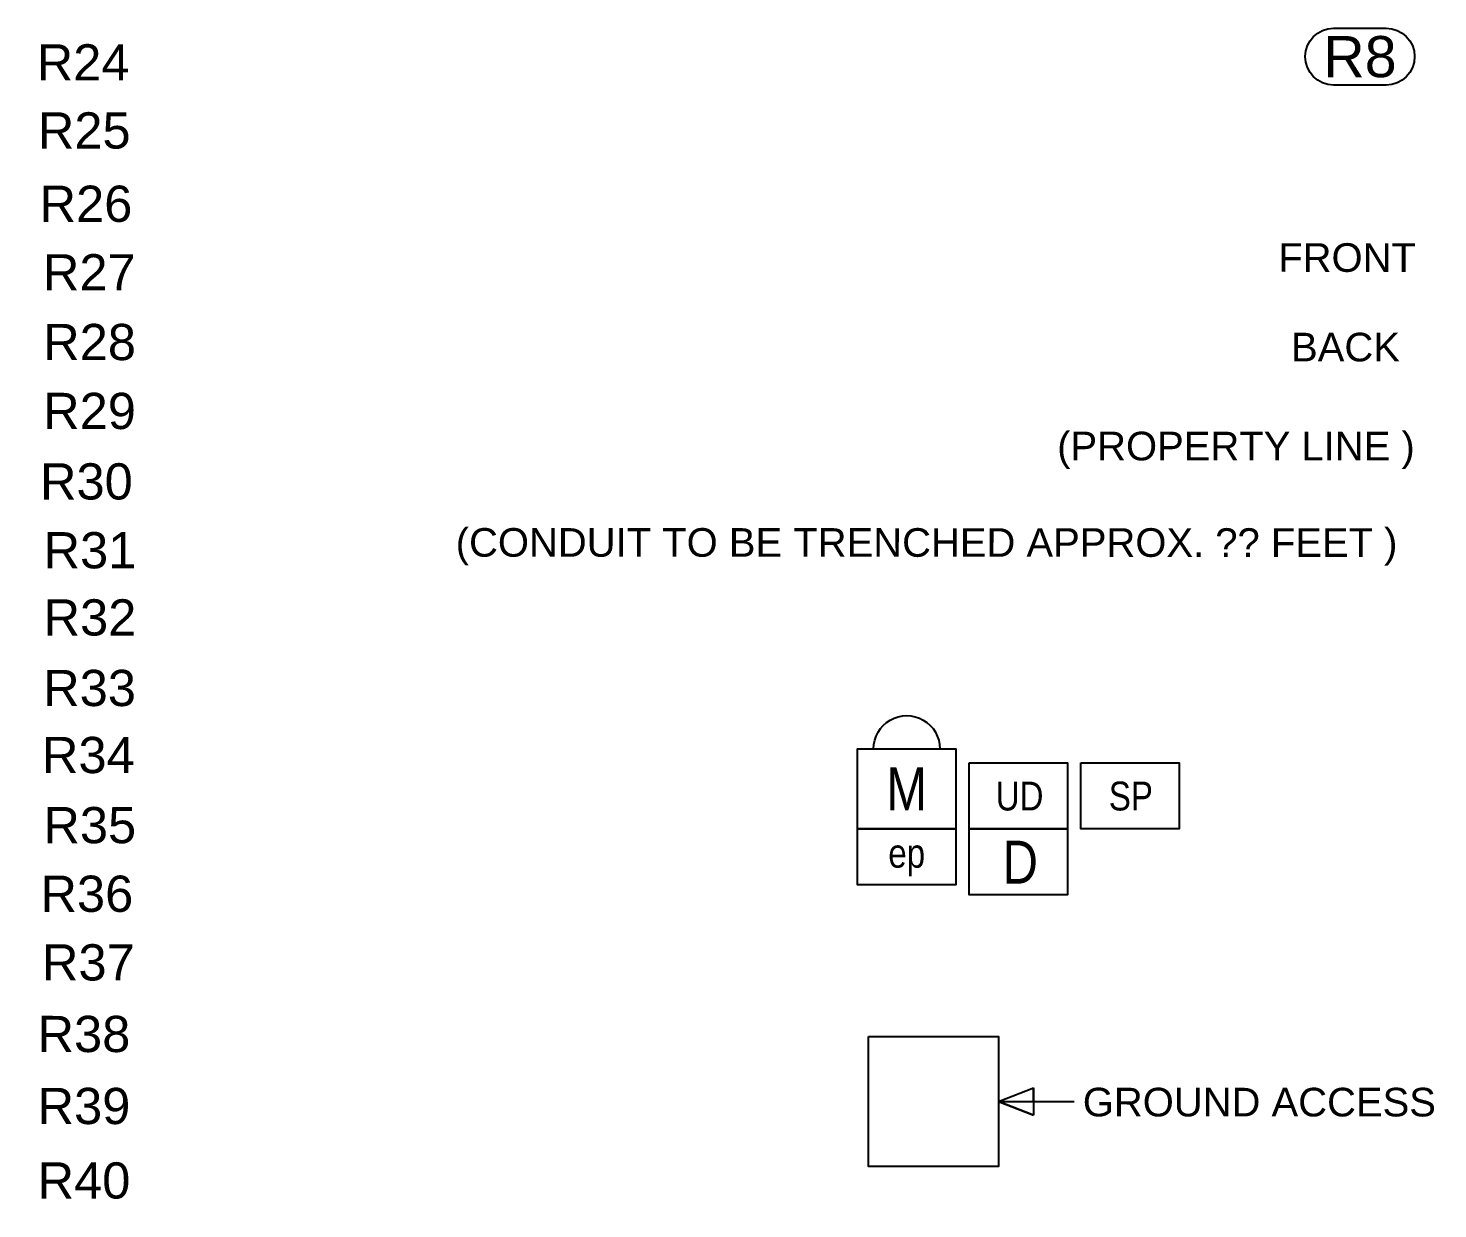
# Model space of a CAD drawing. Header units: feet. Extents: x -13431 to 12907, y 13448 to 29871.
# Drawn here: x 4612.5 to 5002.9, y 14529.7 to 14856.5 of the extents above; entities that cross this region are included whole.
import ezdxf
from ezdxf.enums import TextEntityAlignment as Align

# ---------------------------------------------------------------- set-up
doc = ezdxf.new("R2010")
doc.units = ezdxf.units.FT
doc.header["$MEASUREMENT"] = 0
doc.set_wipeout_variables(frame=1)
doc.layers.add('E - MODULE', color=7, linetype='Continuous')
doc.layers.add('Z - TITLEBLOCK TXT', color=7, linetype='Continuous')
doc.styles.add('PAPER SPACE TXT', font='technic_.ttf', dxfattribs={"height": 0.125})
doc.styles.add('TITLE BBLOCK TEXT', font='ARIALUNI.TTF')

# ---------------------------------------------------------------- blocks, each defined once
blk = doc.blocks.new('A$C04943D0C')
at = {"color": 3}
blk.add_lwpolyline([(-0.0881, -0.0339, -1), (-0.0881, 0.0985), (0.0347, 0.0985, -1), (0.0347, -0.0339)], format="xyb", close=True, dxfattribs=at)
at = {"layer": 'Z - TITLEBLOCK TXT', "color": 7, "style": 'TITLE BBLOCK TEXT'}
blk.add_text('R8', height=0.09595, rotation=359.9886, dxfattribs=at).set_placement((-0.0267, 0.0323), align=Align.MIDDLE_CENTER)
blk = doc.blocks.new('*U134')
h = blk.add_hatch(color=10)
h.dxf.hatch_style = 1
h.paths.add_polyline_path([(27.69, -0.07), (27.69, 3.79), (18, 0), (27.69, -3.79)], flags=17)
h.paths.add_polyline_path([(18, 0), (27.69, -3.79)], flags=16)
edge = h.paths.add_edge_path()
edge.add_line((18, 0), (27.69, 3.79))
edge.add_line((27.69, 3.79), (27.69, -3.79))
at = {"color": 10}
for p, q in [((18, 0), (27.69, 3.79, 77.4)), ((18, 0), (27.69, 3.79, 77.39)), ((18, 0), (38.97, 0)), ((18, 0), (27.69, -3.79, 77.4)), ((18, 0), (38.97, 0)), ((27.69, -3.79, 77.4), (18, 0)), ((27.69, -0.07, 1.38), (27.69, 3.79, 77.39)), ((27.69, 3.79, 77.39), (27.69, -3.79, 77.4)), ((27.69, -0.07, 1.38), (27.69, -3.79, 77.4))]:
    blk.add_line(p, q, dxfattribs=at)
at = {"color": 10, "flags": 128}
blk.add_lwpolyline([(-18, 18), (18, 18), (18, -18), (-18, -18), (-18, 18)], dxfattribs=at)
at = {"layer": 'Z - TITLEBLOCK TXT', "color": 7, "style": 'TITLE BBLOCK TEXT'}
blk.add_text('GROUND ACCESS', height=7.9252, rotation=359.9886, dxfattribs=at).set_placement((41.36, -4.14, 57.9))
blk = doc.blocks.new('ROOF24_ID')
at = {"color": 3}
blk.add_wipeout([(7.29, 7.87), (8.86, 7.71), (10.36, 7.24), (11.73, 6.49), (12.93, 5.48), (13.91, 4.25), (14.62, 2.86), (15.04, 1.34), (15.16, -0.22), (14.96, -1.78), (14.45, -3.26), (13.66, -4.62), (12.62, -5.79), (11.36, -6.73), (9.94, -7.41), (8.42, -7.78), (6.85, -7.87), (5.28, -7.87), (3.71, -7.87), (2.14, -7.87), (0.56, -7.87), (-1.01, -7.87), (-2.58, -7.87), (-4.15, -7.87), (-5.72, -7.87), (-7.29, -7.87), (-8.86, -7.71), (-10.36, -7.24), (-11.73, -6.49), (-12.93, -5.48), (-13.91, -4.25), (-14.62, -2.86), (-15.04, -1.34), (-15.16, 0.22), (-14.96, 1.78), (-14.45, 3.26), (-13.66, 4.62), (-12.62, 5.79), (-11.36, 6.73), (-9.94, 7.41), (-8.42, 7.78), (-6.85, 7.87), (-5.28, 7.87), (-3.71, 7.87), (-2.14, 7.87), (-0.56, 7.87), (1.01, 7.87), (2.58, 7.87), (4.15, 7.87), (5.72, 7.87)], dxfattribs=at)
at = {"layer": 'Z - TITLEBLOCK TXT', "color": 7, "style": 'TITLE BBLOCK TEXT'}
blk.add_text('R24', height=10.029, rotation=359.9886, dxfattribs=at).set_placement((0.05, -0.02), align=Align.MIDDLE_CENTER)
blk = doc.blocks.new('ROOF25_ID')
at = {"color": 3}
blk.add_wipeout([(7.29, 7.87), (8.86, 7.71), (10.36, 7.24), (11.73, 6.49), (12.93, 5.48), (13.91, 4.25), (14.62, 2.86), (15.04, 1.34), (15.16, -0.22), (14.96, -1.78), (14.45, -3.26), (13.66, -4.62), (12.62, -5.79), (11.36, -6.73), (9.94, -7.41), (8.42, -7.78), (6.85, -7.87), (5.28, -7.87), (3.71, -7.87), (2.14, -7.87), (0.56, -7.87), (-1.01, -7.87), (-2.58, -7.87), (-4.15, -7.87), (-5.72, -7.87), (-7.29, -7.87), (-8.86, -7.71), (-10.36, -7.24), (-11.73, -6.49), (-12.93, -5.48), (-13.91, -4.25), (-14.62, -2.86), (-15.04, -1.34), (-15.16, 0.22), (-14.96, 1.78), (-14.45, 3.26), (-13.66, 4.62), (-12.62, 5.79), (-11.36, 6.73), (-9.94, 7.41), (-8.42, 7.78), (-6.85, 7.87), (-5.28, 7.87), (-3.71, 7.87), (-2.14, 7.87), (-0.56, 7.87), (1.01, 7.87), (2.58, 7.87), (4.15, 7.87), (5.72, 7.87)], dxfattribs=at)
at = {"layer": 'Z - TITLEBLOCK TXT', "color": 7, "style": 'TITLE BBLOCK TEXT'}
blk.add_text('R25', height=10.029, rotation=359.9886, dxfattribs=at).set_placement((0.05, -0.02), align=Align.MIDDLE_CENTER)
blk = doc.blocks.new('ROOF26_ID')
at = {"color": 3}
blk.add_wipeout([(7.29, 7.87), (8.86, 7.71), (10.36, 7.24), (11.73, 6.49), (12.93, 5.48), (13.91, 4.25), (14.62, 2.86), (15.04, 1.34), (15.16, -0.22), (14.96, -1.78), (14.45, -3.26), (13.66, -4.62), (12.62, -5.79), (11.36, -6.73), (9.94, -7.41), (8.42, -7.78), (6.85, -7.87), (5.28, -7.87), (3.71, -7.87), (2.14, -7.87), (0.56, -7.87), (-1.01, -7.87), (-2.58, -7.87), (-4.15, -7.87), (-5.72, -7.87), (-7.29, -7.87), (-8.86, -7.71), (-10.36, -7.24), (-11.73, -6.49), (-12.93, -5.48), (-13.91, -4.25), (-14.62, -2.86), (-15.04, -1.34), (-15.16, 0.22), (-14.96, 1.78), (-14.45, 3.26), (-13.66, 4.62), (-12.62, 5.79), (-11.36, 6.73), (-9.94, 7.41), (-8.42, 7.78), (-6.85, 7.87), (-5.28, 7.87), (-3.71, 7.87), (-2.14, 7.87), (-0.56, 7.87), (1.01, 7.87), (2.58, 7.87), (4.15, 7.87), (5.72, 7.87)], dxfattribs=at)
at = {"layer": 'Z - TITLEBLOCK TXT', "color": 7, "style": 'TITLE BBLOCK TEXT'}
blk.add_text('R26', height=10.029, rotation=359.9886, dxfattribs=at).set_placement((0.05, -0.02), align=Align.MIDDLE_CENTER)
blk = doc.blocks.new('ROOF27_ID')
at = {"color": 3}
blk.add_wipeout([(7.29, 7.87), (8.86, 7.71), (10.36, 7.24), (11.73, 6.49), (12.93, 5.48), (13.91, 4.25), (14.62, 2.86), (15.04, 1.34), (15.16, -0.22), (14.96, -1.78), (14.45, -3.26), (13.66, -4.62), (12.62, -5.79), (11.36, -6.73), (9.94, -7.41), (8.42, -7.78), (6.85, -7.87), (5.28, -7.87), (3.71, -7.87), (2.14, -7.87), (0.56, -7.87), (-1.01, -7.87), (-2.58, -7.87), (-4.15, -7.87), (-5.72, -7.87), (-7.29, -7.87), (-8.86, -7.71), (-10.36, -7.24), (-11.73, -6.49), (-12.93, -5.48), (-13.91, -4.25), (-14.62, -2.86), (-15.04, -1.34), (-15.16, 0.22), (-14.96, 1.78), (-14.45, 3.26), (-13.66, 4.62), (-12.62, 5.79), (-11.36, 6.73), (-9.94, 7.41), (-8.42, 7.78), (-6.85, 7.87), (-5.28, 7.87), (-3.71, 7.87), (-2.14, 7.87), (-0.56, 7.87), (1.01, 7.87), (2.58, 7.87), (4.15, 7.87), (5.72, 7.87)], dxfattribs=at)
at = {"layer": 'Z - TITLEBLOCK TXT', "color": 7, "style": 'TITLE BBLOCK TEXT'}
blk.add_text('R27', height=10.029, rotation=359.9886, dxfattribs=at).set_placement((0.05, -0.02), align=Align.MIDDLE_CENTER)
blk = doc.blocks.new('ROOF28_ID')
at = {"color": 3}
blk.add_wipeout([(7.29, 7.87), (8.86, 7.71), (10.36, 7.24), (11.73, 6.49), (12.93, 5.48), (13.91, 4.25), (14.62, 2.86), (15.04, 1.34), (15.16, -0.22), (14.96, -1.78), (14.45, -3.26), (13.66, -4.62), (12.62, -5.79), (11.36, -6.73), (9.94, -7.41), (8.42, -7.78), (6.85, -7.87), (5.28, -7.87), (3.71, -7.87), (2.14, -7.87), (0.56, -7.87), (-1.01, -7.87), (-2.58, -7.87), (-4.15, -7.87), (-5.72, -7.87), (-7.29, -7.87), (-8.86, -7.71), (-10.36, -7.24), (-11.73, -6.49), (-12.93, -5.48), (-13.91, -4.25), (-14.62, -2.86), (-15.04, -1.34), (-15.16, 0.22), (-14.96, 1.78), (-14.45, 3.26), (-13.66, 4.62), (-12.62, 5.79), (-11.36, 6.73), (-9.94, 7.41), (-8.42, 7.78), (-6.85, 7.87), (-5.28, 7.87), (-3.71, 7.87), (-2.14, 7.87), (-0.56, 7.87), (1.01, 7.87), (2.58, 7.87), (4.15, 7.87), (5.72, 7.87)], dxfattribs=at)
at = {"layer": 'Z - TITLEBLOCK TXT', "color": 7, "style": 'TITLE BBLOCK TEXT'}
blk.add_text('R28', height=10.029, rotation=359.9886, dxfattribs=at).set_placement((0.05, -0.02), align=Align.MIDDLE_CENTER)
blk = doc.blocks.new('ROOF29_ID')
at = {"color": 3}
blk.add_wipeout([(7.29, 7.87), (8.86, 7.71), (10.36, 7.24), (11.73, 6.49), (12.93, 5.48), (13.91, 4.25), (14.62, 2.86), (15.04, 1.34), (15.16, -0.22), (14.96, -1.78), (14.45, -3.26), (13.66, -4.62), (12.62, -5.79), (11.36, -6.73), (9.94, -7.41), (8.42, -7.78), (6.85, -7.87), (5.28, -7.87), (3.71, -7.87), (2.14, -7.87), (0.56, -7.87), (-1.01, -7.87), (-2.58, -7.87), (-4.15, -7.87), (-5.72, -7.87), (-7.29, -7.87), (-8.86, -7.71), (-10.36, -7.24), (-11.73, -6.49), (-12.93, -5.48), (-13.91, -4.25), (-14.62, -2.86), (-15.04, -1.34), (-15.16, 0.22), (-14.96, 1.78), (-14.45, 3.26), (-13.66, 4.62), (-12.62, 5.79), (-11.36, 6.73), (-9.94, 7.41), (-8.42, 7.78), (-6.85, 7.87), (-5.28, 7.87), (-3.71, 7.87), (-2.14, 7.87), (-0.56, 7.87), (1.01, 7.87), (2.58, 7.87), (4.15, 7.87), (5.72, 7.87)], dxfattribs=at)
at = {"layer": 'Z - TITLEBLOCK TXT', "color": 7, "style": 'TITLE BBLOCK TEXT'}
blk.add_text('R29', height=10.029, rotation=359.9886, dxfattribs=at).set_placement((0.05, -0.02), align=Align.MIDDLE_CENTER)
blk = doc.blocks.new('ROOF30_ID')
at = {"color": 3}
blk.add_wipeout([(7.29, 7.87), (8.86, 7.71), (10.36, 7.24), (11.73, 6.49), (12.93, 5.48), (13.91, 4.25), (14.62, 2.86), (15.04, 1.34), (15.16, -0.22), (14.96, -1.78), (14.45, -3.26), (13.66, -4.62), (12.62, -5.79), (11.36, -6.73), (9.94, -7.41), (8.42, -7.78), (6.85, -7.87), (5.28, -7.87), (3.71, -7.87), (2.14, -7.87), (0.56, -7.87), (-1.01, -7.87), (-2.58, -7.87), (-4.15, -7.87), (-5.72, -7.87), (-7.29, -7.87), (-8.86, -7.71), (-10.36, -7.24), (-11.73, -6.49), (-12.93, -5.48), (-13.91, -4.25), (-14.62, -2.86), (-15.04, -1.34), (-15.16, 0.22), (-14.96, 1.78), (-14.45, 3.26), (-13.66, 4.62), (-12.62, 5.79), (-11.36, 6.73), (-9.94, 7.41), (-8.42, 7.78), (-6.85, 7.87), (-5.28, 7.87), (-3.71, 7.87), (-2.14, 7.87), (-0.56, 7.87), (1.01, 7.87), (2.58, 7.87), (4.15, 7.87), (5.72, 7.87)], dxfattribs=at)
at = {"layer": 'Z - TITLEBLOCK TXT', "color": 7, "style": 'TITLE BBLOCK TEXT'}
blk.add_text('R30', height=10.029, rotation=359.9886, dxfattribs=at).set_placement((0.05, -0.02), align=Align.MIDDLE_CENTER)
blk = doc.blocks.new('ROOF31_ID')
at = {"color": 3}
blk.add_wipeout([(7.29, 7.87), (8.86, 7.71), (10.36, 7.24), (11.73, 6.49), (12.93, 5.48), (13.91, 4.25), (14.62, 2.86), (15.04, 1.34), (15.16, -0.22), (14.96, -1.78), (14.45, -3.26), (13.66, -4.62), (12.62, -5.79), (11.36, -6.73), (9.94, -7.41), (8.42, -7.78), (6.85, -7.87), (5.28, -7.87), (3.71, -7.87), (2.14, -7.87), (0.56, -7.87), (-1.01, -7.87), (-2.58, -7.87), (-4.15, -7.87), (-5.72, -7.87), (-7.29, -7.87), (-8.86, -7.71), (-10.36, -7.24), (-11.73, -6.49), (-12.93, -5.48), (-13.91, -4.25), (-14.62, -2.86), (-15.04, -1.34), (-15.16, 0.22), (-14.96, 1.78), (-14.45, 3.26), (-13.66, 4.62), (-12.62, 5.79), (-11.36, 6.73), (-9.94, 7.41), (-8.42, 7.78), (-6.85, 7.87), (-5.28, 7.87), (-3.71, 7.87), (-2.14, 7.87), (-0.56, 7.87), (1.01, 7.87), (2.58, 7.87), (4.15, 7.87), (5.72, 7.87)], dxfattribs=at)
at = {"layer": 'Z - TITLEBLOCK TXT', "color": 7, "style": 'TITLE BBLOCK TEXT'}
blk.add_text('R31', height=10.029, rotation=359.9886, dxfattribs=at).set_placement((0.05, -0.02), align=Align.MIDDLE_CENTER)
blk = doc.blocks.new('ROOF32_ID')
at = {"color": 3}
blk.add_wipeout([(7.29, 7.87), (8.86, 7.71), (10.36, 7.24), (11.73, 6.49), (12.93, 5.48), (13.91, 4.25), (14.62, 2.86), (15.04, 1.34), (15.16, -0.22), (14.96, -1.78), (14.45, -3.26), (13.66, -4.62), (12.62, -5.79), (11.36, -6.73), (9.94, -7.41), (8.42, -7.78), (6.85, -7.87), (5.28, -7.87), (3.71, -7.87), (2.14, -7.87), (0.56, -7.87), (-1.01, -7.87), (-2.58, -7.87), (-4.15, -7.87), (-5.72, -7.87), (-7.29, -7.87), (-8.86, -7.71), (-10.36, -7.24), (-11.73, -6.49), (-12.93, -5.48), (-13.91, -4.25), (-14.62, -2.86), (-15.04, -1.34), (-15.16, 0.22), (-14.96, 1.78), (-14.45, 3.26), (-13.66, 4.62), (-12.62, 5.79), (-11.36, 6.73), (-9.94, 7.41), (-8.42, 7.78), (-6.85, 7.87), (-5.28, 7.87), (-3.71, 7.87), (-2.14, 7.87), (-0.56, 7.87), (1.01, 7.87), (2.58, 7.87), (4.15, 7.87), (5.72, 7.87)], dxfattribs=at)
at = {"layer": 'Z - TITLEBLOCK TXT', "color": 7, "style": 'TITLE BBLOCK TEXT'}
blk.add_text('R32', height=10.029, rotation=359.9886, dxfattribs=at).set_placement((0.05, -0.02), align=Align.MIDDLE_CENTER)
blk = doc.blocks.new('ROOF33_ID')
at = {"color": 3}
blk.add_wipeout([(7.29, 7.87), (8.86, 7.71), (10.36, 7.24), (11.73, 6.49), (12.93, 5.48), (13.91, 4.25), (14.62, 2.86), (15.04, 1.34), (15.16, -0.22), (14.96, -1.78), (14.45, -3.26), (13.66, -4.62), (12.62, -5.79), (11.36, -6.73), (9.94, -7.41), (8.42, -7.78), (6.85, -7.87), (5.28, -7.87), (3.71, -7.87), (2.14, -7.87), (0.56, -7.87), (-1.01, -7.87), (-2.58, -7.87), (-4.15, -7.87), (-5.72, -7.87), (-7.29, -7.87), (-8.86, -7.71), (-10.36, -7.24), (-11.73, -6.49), (-12.93, -5.48), (-13.91, -4.25), (-14.62, -2.86), (-15.04, -1.34), (-15.16, 0.22), (-14.96, 1.78), (-14.45, 3.26), (-13.66, 4.62), (-12.62, 5.79), (-11.36, 6.73), (-9.94, 7.41), (-8.42, 7.78), (-6.85, 7.87), (-5.28, 7.87), (-3.71, 7.87), (-2.14, 7.87), (-0.56, 7.87), (1.01, 7.87), (2.58, 7.87), (4.15, 7.87), (5.72, 7.87)], dxfattribs=at)
at = {"layer": 'Z - TITLEBLOCK TXT', "color": 7, "style": 'TITLE BBLOCK TEXT'}
blk.add_text('R33', height=10.029, rotation=359.9886, dxfattribs=at).set_placement((0.05, -0.02), align=Align.MIDDLE_CENTER)
blk = doc.blocks.new('ROOF34_ID')
at = {"color": 3}
blk.add_wipeout([(7.29, 7.87), (8.86, 7.71), (10.36, 7.24), (11.73, 6.49), (12.93, 5.48), (13.91, 4.25), (14.62, 2.86), (15.04, 1.34), (15.16, -0.22), (14.96, -1.78), (14.45, -3.26), (13.66, -4.62), (12.62, -5.79), (11.36, -6.73), (9.94, -7.41), (8.42, -7.78), (6.85, -7.87), (5.28, -7.87), (3.71, -7.87), (2.14, -7.87), (0.56, -7.87), (-1.01, -7.87), (-2.58, -7.87), (-4.15, -7.87), (-5.72, -7.87), (-7.29, -7.87), (-8.86, -7.71), (-10.36, -7.24), (-11.73, -6.49), (-12.93, -5.48), (-13.91, -4.25), (-14.62, -2.86), (-15.04, -1.34), (-15.16, 0.22), (-14.96, 1.78), (-14.45, 3.26), (-13.66, 4.62), (-12.62, 5.79), (-11.36, 6.73), (-9.94, 7.41), (-8.42, 7.78), (-6.85, 7.87), (-5.28, 7.87), (-3.71, 7.87), (-2.14, 7.87), (-0.56, 7.87), (1.01, 7.87), (2.58, 7.87), (4.15, 7.87), (5.72, 7.87)], dxfattribs=at)
at = {"layer": 'Z - TITLEBLOCK TXT', "color": 7, "style": 'TITLE BBLOCK TEXT'}
blk.add_text('R34', height=10.029, rotation=359.9886, dxfattribs=at).set_placement((0.05, -0.02), align=Align.MIDDLE_CENTER)
blk = doc.blocks.new('ROOF35_ID')
at = {"color": 3}
blk.add_wipeout([(7.29, 7.87), (8.86, 7.71), (10.36, 7.24), (11.73, 6.49), (12.93, 5.48), (13.91, 4.25), (14.62, 2.86), (15.04, 1.34), (15.16, -0.22), (14.96, -1.78), (14.45, -3.26), (13.66, -4.62), (12.62, -5.79), (11.36, -6.73), (9.94, -7.41), (8.42, -7.78), (6.85, -7.87), (5.28, -7.87), (3.71, -7.87), (2.14, -7.87), (0.56, -7.87), (-1.01, -7.87), (-2.58, -7.87), (-4.15, -7.87), (-5.72, -7.87), (-7.29, -7.87), (-8.86, -7.71), (-10.36, -7.24), (-11.73, -6.49), (-12.93, -5.48), (-13.91, -4.25), (-14.62, -2.86), (-15.04, -1.34), (-15.16, 0.22), (-14.96, 1.78), (-14.45, 3.26), (-13.66, 4.62), (-12.62, 5.79), (-11.36, 6.73), (-9.94, 7.41), (-8.42, 7.78), (-6.85, 7.87), (-5.28, 7.87), (-3.71, 7.87), (-2.14, 7.87), (-0.56, 7.87), (1.01, 7.87), (2.58, 7.87), (4.15, 7.87), (5.72, 7.87)], dxfattribs=at)
at = {"layer": 'Z - TITLEBLOCK TXT', "color": 7, "style": 'TITLE BBLOCK TEXT'}
blk.add_text('R35', height=10.029, rotation=359.9886, dxfattribs=at).set_placement((0.05, -0.02), align=Align.MIDDLE_CENTER)
blk = doc.blocks.new('ROOF36_ID')
at = {"color": 3}
blk.add_wipeout([(7.29, 7.87), (8.86, 7.71), (10.36, 7.24), (11.73, 6.49), (12.93, 5.48), (13.91, 4.25), (14.62, 2.86), (15.04, 1.34), (15.16, -0.22), (14.96, -1.78), (14.45, -3.26), (13.66, -4.62), (12.62, -5.79), (11.36, -6.73), (9.94, -7.41), (8.42, -7.78), (6.85, -7.87), (5.28, -7.87), (3.71, -7.87), (2.14, -7.87), (0.56, -7.87), (-1.01, -7.87), (-2.58, -7.87), (-4.15, -7.87), (-5.72, -7.87), (-7.29, -7.87), (-8.86, -7.71), (-10.36, -7.24), (-11.73, -6.49), (-12.93, -5.48), (-13.91, -4.25), (-14.62, -2.86), (-15.04, -1.34), (-15.16, 0.22), (-14.96, 1.78), (-14.45, 3.26), (-13.66, 4.62), (-12.62, 5.79), (-11.36, 6.73), (-9.94, 7.41), (-8.42, 7.78), (-6.85, 7.87), (-5.28, 7.87), (-3.71, 7.87), (-2.14, 7.87), (-0.56, 7.87), (1.01, 7.87), (2.58, 7.87), (4.15, 7.87), (5.72, 7.87)], dxfattribs=at)
at = {"layer": 'Z - TITLEBLOCK TXT', "color": 7, "style": 'TITLE BBLOCK TEXT'}
blk.add_text('R36', height=10.029, rotation=359.9886, dxfattribs=at).set_placement((0.05, -0.02), align=Align.MIDDLE_CENTER)
blk = doc.blocks.new('ROOF37_ID')
at = {"color": 3}
blk.add_wipeout([(7.29, 7.87), (8.86, 7.71), (10.36, 7.24), (11.73, 6.49), (12.93, 5.48), (13.91, 4.25), (14.62, 2.86), (15.04, 1.34), (15.16, -0.22), (14.96, -1.78), (14.45, -3.26), (13.66, -4.62), (12.62, -5.79), (11.36, -6.73), (9.94, -7.41), (8.42, -7.78), (6.85, -7.87), (5.28, -7.87), (3.71, -7.87), (2.14, -7.87), (0.56, -7.87), (-1.01, -7.87), (-2.58, -7.87), (-4.15, -7.87), (-5.72, -7.87), (-7.29, -7.87), (-8.86, -7.71), (-10.36, -7.24), (-11.73, -6.49), (-12.93, -5.48), (-13.91, -4.25), (-14.62, -2.86), (-15.04, -1.34), (-15.16, 0.22), (-14.96, 1.78), (-14.45, 3.26), (-13.66, 4.62), (-12.62, 5.79), (-11.36, 6.73), (-9.94, 7.41), (-8.42, 7.78), (-6.85, 7.87), (-5.28, 7.87), (-3.71, 7.87), (-2.14, 7.87), (-0.56, 7.87), (1.01, 7.87), (2.58, 7.87), (4.15, 7.87), (5.72, 7.87)], dxfattribs=at)
at = {"layer": 'Z - TITLEBLOCK TXT', "color": 7, "style": 'TITLE BBLOCK TEXT'}
blk.add_text('R37', height=10.029, rotation=359.9886, dxfattribs=at).set_placement((0.05, -0.02), align=Align.MIDDLE_CENTER)
blk = doc.blocks.new('ROOF38_ID')
at = {"color": 3}
blk.add_wipeout([(7.29, 7.87), (8.86, 7.71), (10.36, 7.24), (11.73, 6.49), (12.93, 5.48), (13.91, 4.25), (14.62, 2.86), (15.04, 1.34), (15.16, -0.22), (14.96, -1.78), (14.45, -3.26), (13.66, -4.62), (12.62, -5.79), (11.36, -6.73), (9.94, -7.41), (8.42, -7.78), (6.85, -7.87), (5.28, -7.87), (3.71, -7.87), (2.14, -7.87), (0.56, -7.87), (-1.01, -7.87), (-2.58, -7.87), (-4.15, -7.87), (-5.72, -7.87), (-7.29, -7.87), (-8.86, -7.71), (-10.36, -7.24), (-11.73, -6.49), (-12.93, -5.48), (-13.91, -4.25), (-14.62, -2.86), (-15.04, -1.34), (-15.16, 0.22), (-14.96, 1.78), (-14.45, 3.26), (-13.66, 4.62), (-12.62, 5.79), (-11.36, 6.73), (-9.94, 7.41), (-8.42, 7.78), (-6.85, 7.87), (-5.28, 7.87), (-3.71, 7.87), (-2.14, 7.87), (-0.56, 7.87), (1.01, 7.87), (2.58, 7.87), (4.15, 7.87), (5.72, 7.87)], dxfattribs=at)
at = {"layer": 'Z - TITLEBLOCK TXT', "color": 7, "style": 'TITLE BBLOCK TEXT'}
blk.add_text('R38', height=10.029, rotation=359.9886, dxfattribs=at).set_placement((0.05, -0.02), align=Align.MIDDLE_CENTER)
blk = doc.blocks.new('ROOF39_ID')
at = {"color": 3}
blk.add_wipeout([(7.29, 7.87), (8.86, 7.71), (10.36, 7.24), (11.73, 6.49), (12.93, 5.48), (13.91, 4.25), (14.62, 2.86), (15.04, 1.34), (15.16, -0.22), (14.96, -1.78), (14.45, -3.26), (13.66, -4.62), (12.62, -5.79), (11.36, -6.73), (9.94, -7.41), (8.42, -7.78), (6.85, -7.87), (5.28, -7.87), (3.71, -7.87), (2.14, -7.87), (0.56, -7.87), (-1.01, -7.87), (-2.58, -7.87), (-4.15, -7.87), (-5.72, -7.87), (-7.29, -7.87), (-8.86, -7.71), (-10.36, -7.24), (-11.73, -6.49), (-12.93, -5.48), (-13.91, -4.25), (-14.62, -2.86), (-15.04, -1.34), (-15.16, 0.22), (-14.96, 1.78), (-14.45, 3.26), (-13.66, 4.62), (-12.62, 5.79), (-11.36, 6.73), (-9.94, 7.41), (-8.42, 7.78), (-6.85, 7.87), (-5.28, 7.87), (-3.71, 7.87), (-2.14, 7.87), (-0.56, 7.87), (1.01, 7.87), (2.58, 7.87), (4.15, 7.87), (5.72, 7.87)], dxfattribs=at)
at = {"layer": 'Z - TITLEBLOCK TXT', "color": 7, "style": 'TITLE BBLOCK TEXT'}
blk.add_text('R39', height=10.029, rotation=359.9886, dxfattribs=at).set_placement((0.05, -0.02), align=Align.MIDDLE_CENTER)
blk = doc.blocks.new('ROOF40_ID')
at = {"color": 3}
blk.add_wipeout([(7.29, 7.87), (8.86, 7.71), (10.36, 7.24), (11.73, 6.49), (12.93, 5.48), (13.91, 4.25), (14.62, 2.86), (15.04, 1.34), (15.16, -0.22), (14.96, -1.78), (14.45, -3.26), (13.66, -4.62), (12.62, -5.79), (11.36, -6.73), (9.94, -7.41), (8.42, -7.78), (6.85, -7.87), (5.28, -7.87), (3.71, -7.87), (2.14, -7.87), (0.56, -7.87), (-1.01, -7.87), (-2.58, -7.87), (-4.15, -7.87), (-5.72, -7.87), (-7.29, -7.87), (-8.86, -7.71), (-10.36, -7.24), (-11.73, -6.49), (-12.93, -5.48), (-13.91, -4.25), (-14.62, -2.86), (-15.04, -1.34), (-15.16, 0.22), (-14.96, 1.78), (-14.45, 3.26), (-13.66, 4.62), (-12.62, 5.79), (-11.36, 6.73), (-9.94, 7.41), (-8.42, 7.78), (-6.85, 7.87), (-5.28, 7.87), (-3.71, 7.87), (-2.14, 7.87), (-0.56, 7.87), (1.01, 7.87), (2.58, 7.87), (4.15, 7.87), (5.72, 7.87)], dxfattribs=at)
at = {"layer": 'Z - TITLEBLOCK TXT', "color": 7, "style": 'TITLE BBLOCK TEXT'}
blk.add_text('R40', height=10.029, rotation=359.9886, dxfattribs=at).set_placement((0.05, -0.02), align=Align.MIDDLE_CENTER)
blk = doc.blocks.new('*U227')
at = {"color": 1, "flags": 128}
blk.add_lwpolyline([(22.78, 22.16), (27.21, 22.16), (27.21, 0), (0, 0), (0, 22.16), (4.43, 22.16, -1.000086), (22.78, 22.16), (22.78, 22.16), (27.21, 22.16), (27.21, 0), (0, 0), (0, 22.16), (22.78, 22.16)], format="xyb", dxfattribs=at)
at = {"color": 1}
for points in [[(30.91, 18.27), (58.12, 18.27), (58.12, 0), (30.91, 0)], [(61.82, 18.27), (89.03, 18.27), (89.03, 0), (61.82, 0)], [(0, 0), (27.21, 0), (27.21, -15.55), (0, -15.55)], [(30.91, 0), (58.12, 0), (58.12, -18.27), (30.91, -18.27)]]:
    blk.add_lwpolyline(points, close=True, dxfattribs=at)
at = {"color": 1, "style": 'PAPER SPACE TXT'}
for s, height, p in [('M', 11.88, (13.6, 11.08)), ('UD', 7.986, (44.87, 9.07)), ('SP', 7.986, (75.68, 9.07)), ('D', 11.88, (45.05, -9.23))]:
    blk.add_text(s, height=height, dxfattribs=at).set_placement(p, align=Align.MIDDLE_CENTER)
blk.add_text('ep', height=7.986, rotation=359.9986, dxfattribs=at).set_placement((13.6, -6.77), align=Align.MIDDLE_CENTER)

msp = doc.modelspace()

# ---------------------------------------------------------------- block references
at = {"xscale": 118.7716407580049, "yscale": 118.7716407580049, "zscale": 118.7716407580049}
msp.add_blockref('A$C04943D0C', (4984.46, 14844.84), dxfattribs=at)
at = {"color": 3}
for name, p in [('*U227', (4842.18, 14634.89)), ('*U134', (4863.18, 14559.41))]:
    msp.add_blockref(name, p, dxfattribs=at)
at = {"layer": 'E - MODULE', "color": 3}
for name, p in [('ROOF24_ID', (4627.65, 14847.1)), ('ROOF25_ID', (4627.96, 14828.26)), ('ROOF26_ID', (4628.44, 14807.96)), ('ROOF27_ID', (4629.36, 14788.98)), ('ROOF28_ID', (4629.44, 14769.68)), ('ROOF29_ID', (4629.43, 14750.6)), ('ROOF30_ID', (4628.56, 14731.09)), ('ROOF31_ID', (4629.55, 14712.03)), ('ROOF32_ID', (4629.55, 14693.43)), ('ROOF33_ID', (4629.44, 14673.9)), ('ROOF34_ID', (4629.1, 14655.34)), ('ROOF35_ID', (4629.5, 14635.93)), ('ROOF36_ID', (4628.69, 14616.93)), ('ROOF37_ID', (4629.1, 14597.93)), ('ROOF38_ID', (4627.88, 14578.11)), ('ROOF39_ID', (4627.89, 14558.17)), ('ROOF40_ID', (4627.89, 14537.55))]:
    msp.add_blockref(name, p, dxfattribs=at)

# ---------------------------------------------------------------- texts
at = {"layer": 'Z - TITLEBLOCK TXT', "color": 7, "style": 'TITLE BBLOCK TEXT'}
for s, height, p in [('FRONT', 7.925, (4958.67, 14789.09)), ('BACK', 7.925, (4962.22, 14764.3)), ('(CONDUIT TO BE TRENCHED APPROX. ?? FEET )', 7.9252, (4730.89, 14710.22))]:
    msp.add_text(s, height=height, rotation=359.9886, dxfattribs=at).set_placement(p)
at = {"layer": 'Z - TITLEBLOCK TXT', "color": 7, "insert": (4894.95, 14744.83), "char_height": 7.9252, "width": 103.9415, "attachment_point": 1, "rotation": 359.9886, "style": 'TITLE BBLOCK TEXT', "bg_fill": 3, "box_fill_scale": 1.5, "bg_fill_color": 256, "bg_fill_transparency": 0}
msp.add_mtext('\\pi2.5005;(PROPERTY LINE )', dxfattribs=at)

doc.saveas('drawing.dxf')
